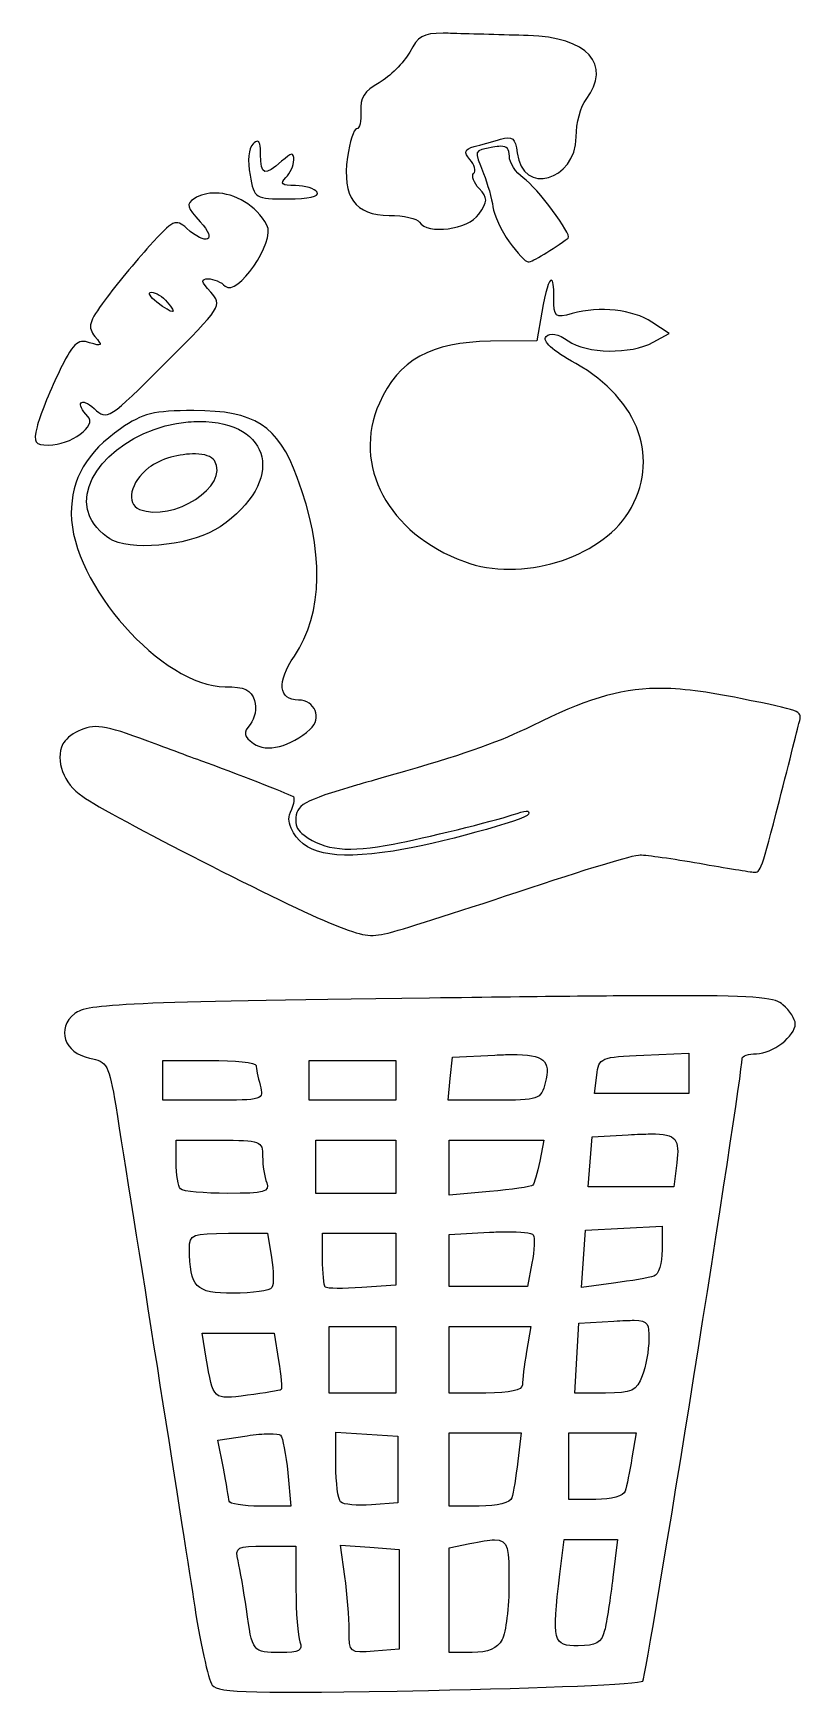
# Model space of a CAD drawing. Extents: x 49 to 167, y 20 to 274.
import ezdxf

# ---------------------------------------------------------------- set-up
doc = ezdxf.new("R2010")
doc.units = 0
doc.layers.add('Layer_1', color=7, linetype='CONTINUOUS')

msp = doc.modelspace()

# ---------------------------------------------------------------- linework, layer by layer
at = {"layer": 'Layer_1', "color": 7}
for points in [[(111.626605, 274.438208), (111.626605, 274.438208)], [(83.085782, 257.868125), (83.085782, 257.868125)], [(120.431168, 257.083194), (120.431168, 257.083194)], [(76.658611, 249.911883), (76.658611, 249.911883)], [(66.869028, 234.668575), (66.869028, 234.668575)], [(128.198341, 236.543259), (128.198341, 236.543259)], [(126.750851, 231.636893), (125.996237, 227.215044), (118.864614, 227.147243)], [(143.815373, 226.999519), (146.278202, 228.364326), (143.63678, 230.094591)], [(73.371162, 216.504931), (73.371162, 216.504931)], [(74.196883, 214.840813), (74.196883, 214.840813)], [(73.593302, 209.858927), (73.593302, 209.858927)], [(144.417299, 173.857955), (144.417299, 173.857955)], [(147.345355, 126.689362), (147.345355, 126.689362)], [(119.486384, 110.630808), (112.382873, 110.630808), (112.70313, 113.950226), (113.023385, 117.270195), (119.558593, 117.577773)], [(122.045126, 117.65384), (122.045126, 117.65384)], [(149.281775, 117.873776), (149.281775, 114.763269), (149.281775, 111.652209), (142.064715, 111.652209), (134.847101, 111.652209), (135.170113, 114.461201)], [(142.387726, 117.57171), (149.281775, 117.873776), (149.281775, 117.873776)], [(68.593231, 116.759218), (75.743043, 116.759218)], [(76.372531, 110.630808), (68.593231, 110.630808), (68.593231, 113.695013), (68.593231, 116.759218), (68.593231, 116.759218)], [(91.063521, 116.759218), (97.702356, 116.759218), (104.341193, 116.759218), (104.341193, 113.695013), (104.341193, 110.630808), (97.702356, 110.630808), (91.063521, 110.630808), (91.063521, 113.695013), (91.063521, 116.759218), (91.063521, 116.759218)], [(147.445676, 101.034149), (147.015731, 97.353133), (140.427052, 97.353133), (133.837827, 97.353133), (134.154774, 101.183529), (134.472274, 105.013372), (139.967891, 105.327014)], [(143.442202, 105.460959), (143.442202, 105.460959)], [(70.636034, 104.502948), (77.274869, 104.502948)], [(70.636034, 101.098092), (70.636034, 104.502948), (70.636034, 104.502948)], [(92.084923, 104.502948), (98.213333, 104.502948), (104.341193, 104.502948), (104.341193, 100.417341), (104.341193, 96.331731), (98.213333, 96.331731), (92.084923, 96.331731), (92.084923, 100.417341), (92.084923, 104.502948), (92.084923, 104.502948)], [(112.51241, 104.502948), (119.789552, 104.502948), (127.067248, 104.502948), (126.417917, 101.257942)], [(118.721299, 96.611199), (112.51241, 96.047855), (112.51241, 100.275126), (112.51241, 104.502948), (112.51241, 104.502948)], [(78.673302, 90.20332), (84.66777, 90.20332), (85.274105, 86.469388)], [(78.673302, 90.20332), (78.673302, 90.20332)], [(93.106325, 90.20332), (98.723758, 90.20332), (104.341193, 90.20332), (104.341193, 86.216381), (104.341193, 82.229439), (99.148745, 81.875561)], [(93.106325, 86.288037), (93.106325, 90.20332), (93.106325, 90.20332)], [(125.215715, 85.624925), (124.541579, 82.032657), (118.527271, 82.032657), (112.51241, 82.032657), (112.51241, 86.027312), (112.51241, 90.02197), (118.740592, 90.368133)], [(121.195152, 90.44365), (121.195152, 90.44365)], [(137.729406, 82.547492), (132.815322, 81.888789), (133.132822, 86.301268), (133.450872, 90.714298), (139.323521, 91.020221), (145.196718, 91.326698), (145.196718, 91.326698)], [(145.196718, 91.326698), (145.196718, 87.668832)], [(136.486415, 65.690226), (131.811559, 65.690226), (132.12079, 71.052449), (132.42947, 76.414671), (137.791692, 76.723902)], [(140.882356, 76.852335), (140.882356, 76.852335)], [(74.629035, 74.882842), (80.162135, 74.882842), (85.695784, 74.882842), (86.370473, 70.661085)], [(75.265689, 71.052449), (74.629035, 74.882842), (74.629035, 74.882842)], [(94.127726, 75.904244), (99.234735, 75.904244), (104.341193, 75.904244), (104.341193, 70.797235), (104.341193, 65.690226), (99.234735, 65.690226), (94.127726, 65.690226), (94.127726, 70.797235), (94.127726, 75.904244), (94.127726, 75.904244)], [(112.51241, 75.904244), (118.774216, 75.904244), (125.036021, 75.904244), (124.403225, 72.07385)], [(118.129843, 65.690226), (112.51241, 65.690226), (112.51241, 70.797235), (112.51241, 75.904244), (112.51241, 75.904244)], [(77.885617, 54.159355), (77.053282, 58.458832), (81.552299, 59.133521)], [(84.909203, 59.430625), (84.909203, 59.430625)], [(95.149128, 59.674262), (99.895643, 59.362827), (104.642708, 59.051389), (104.643259, 53.944931), (104.643812, 48.837922), (100.625453, 48.534203)], [(95.149128, 54.681353), (95.149128, 59.674262), (95.149128, 59.674262)], [(112.51241, 59.562366), (118.032829, 59.562366), (123.553251, 59.562366), (123.055504, 55.221546)], [(117.140411, 48.326944), (112.51241, 48.326944), (112.51241, 53.944931), (112.51241, 59.562366), (112.51241, 59.562366)], [(130.897091, 59.562366), (136.050404, 59.562366), (141.203714, 59.562366), (140.567063, 55.73197)], [(135.014671, 49.348346), (130.897091, 49.348346), (130.897091, 54.455355), (130.897091, 59.562366), (130.897091, 59.562366)], [(87.766703, 53.456553), (88.259488, 48.326944), (83.533369, 48.326944)], [(84.313889, 42.199084), (89.020715, 42.199084), (89.020715, 35.64348)], [(84.313889, 42.199084), (84.313889, 42.199084)], [(95.874527, 42.330826), (100.363624, 42.009465), (104.852171, 41.688107), (104.852171, 34.027868), (104.852171, 26.367631), (101.021775, 26.050682)], [(96.533231, 37.525882), (95.874527, 42.330826), (95.874527, 42.330826)], [(116.051211, 25.856654), (112.51241, 25.856654), (112.51241, 33.899987), (112.51241, 41.94332), (115.704496, 42.581628)], [(119.461029, 43.164262), (119.461029, 43.164262)], [(129.516299, 37.858264), (130.160118, 43.220486), (130.160118, 43.220486)], [(130.160118, 43.220486), (134.244072, 43.220486), (138.328025, 43.220486), (137.642865, 37.38973)]]:
    msp.add_lwpolyline(points, dxfattribs=at)
for points in [[(111.626605, 274.438208), (108.429611, 274.445122), (107.803101, 273.948856), (106.471091, 271.550942)], [(113.163945, 274.408442), (112.592756, 274.42588), (112.083317, 274.43722), (111.626605, 274.438208)], [(124.631427, 274.089288), (121.085333, 274.180542), (115.924968, 274.324148), (113.163945, 274.408442)], [(133.536862, 264.28813), (137.569905, 269.620285), (133.721864, 273.85536), (124.631427, 274.089288)], [(106.471091, 271.550942), (105.55128, 269.895082), (103.44437, 267.775632), (101.788516, 266.840808)], [(101.788516, 266.840808), (99.526321, 265.563673), (98.825668, 264.471256), (98.970152, 262.44652)], [(132.005036, 258.532891), (132.022901, 260.607625), (132.712099, 263.197688), (133.536862, 264.28813)], [(98.970152, 262.44652), (99.075915, 260.96447), (98.791573, 259.751628), (98.338459, 259.751628)], [(83.085782, 257.868125), (82.920016, 257.860646), (82.708073, 257.71807), (82.441963, 257.451957)], [(83.591245, 255.843511), (83.591245, 257.248207), (83.45047, 257.884559), (83.085782, 257.868125)], [(98.338459, 259.751628), (97.885357, 259.751628), (97.250021, 257.798272), (96.926798, 255.410808)], [(116.342803, 257.031381), (117.355459, 257.31493), (119.18547, 257.833829), (120.409671, 258.184522)], [(120.409671, 258.184522), (122.259431, 258.714413), (122.690639, 258.358576), (122.962899, 256.077778)], [(122.962899, 256.077778), (123.749266, 249.490203), (131.946306, 251.715839), (132.005036, 258.532891)], [(82.441963, 257.451957), (81.736255, 256.746252), (81.557278, 254.893195), (81.97784, 252.651425)], [(86.830188, 254.776358), (84.242563, 252.434585), (83.591245, 252.649049), (83.591245, 255.843511)], [(88.698256, 254.980859), (88.698256, 256.206923), (88.371197, 256.170956), (86.830188, 254.776358)], [(87.472353, 252.268881), (88.146461, 252.942989), (88.698256, 254.16351), (88.698256, 254.980859)], [(96.926798, 255.410808), (96.095631, 249.271489), (98.102186, 246.473953), (103.33688, 246.473953)], [(115.722135, 255.045352), (114.743792, 256.224189), (114.867162, 256.618194), (116.342803, 257.031381)], [(116.284375, 252.916008), (116.646525, 253.278164), (116.393516, 254.236385), (115.722135, 255.045352)], [(119.205265, 256.937675), (116.24056, 256.370936), (116.3267, 256.616453), (117.796358, 252.924275)], [(120.431168, 257.083194), (120.099876, 257.082066), (119.69544, 257.031376), (119.205265, 256.937675)], [(121.758493, 255.582785), (121.758493, 256.644285), (121.425047, 257.086505), (120.431168, 257.083194)], [(123.902171, 252.238012), (122.723086, 253.063873), (121.758493, 254.569026), (121.758493, 255.582785)], [(81.97784, 252.651425), (82.655204, 249.040764), (82.719085, 249.000725), (87.783238, 249.000725)], [(117.139311, 250.584918), (116.306814, 251.504813), (115.922216, 252.553852), (116.284375, 252.916008)], [(117.796358, 252.924275), (118.425821, 251.342873), (119.072829, 249.030079), (119.234481, 247.784743)], [(76.658611, 249.911883), (75.48646, 249.92066), (74.361613, 249.644195), (73.404236, 249.038758)], [(84.578472, 244.979059), (82.960075, 248.003056), (79.654112, 249.889426), (76.658611, 249.911883)], [(88.944648, 251.043529), (86.84665, 251.043529), (86.519072, 251.315597), (87.472353, 252.268881)], [(87.783238, 249.000725), (90.937074, 249.000725), (92.661653, 249.393088), (92.272886, 250.022127)], [(92.272886, 250.022127), (91.925702, 250.583885), (90.428239, 251.043529), (88.944648, 251.043529)], [(117.083637, 246.671842), (118.471106, 248.652759), (118.477566, 249.106166), (117.139311, 250.584918)], [(130.786299, 242.991926), (131.443146, 243.483888), (126.040329, 250.740388), (123.902171, 252.238012)], [(73.404236, 249.038758), (72.134953, 248.23607), (72.283122, 247.678023), (74.348467, 245.479563)], [(119.234481, 247.784743), (119.396132, 246.539409), (120.520971, 244.126409), (121.734241, 242.42252)], [(72.258812, 244.492886), (70.599148, 245.994853), (70.181972, 245.79691), (66.560347, 241.790278)], [(74.348467, 245.479563), (77.063783, 242.589243), (75.288538, 241.751018), (72.258812, 244.492886)], [(78.190437, 235.607847), (79.988294, 233.809982), (85.90821, 242.494408), (84.578472, 244.979059)], [(103.33688, 246.473953), (105.537802, 246.473953), (107.622659, 246.014309), (107.969843, 245.452551)], [(107.969843, 245.452551), (109.196231, 243.468213), (115.423261, 244.301347), (117.083637, 246.671842)], [(121.734241, 242.42252), (122.947512, 240.718635), (124.266539, 239.324141), (124.665051, 239.324141)], [(124.665051, 239.324141), (125.238166, 239.324141), (128.49516, 241.275931), (130.786299, 242.991926)], [(66.560347, 241.790278), (64.41129, 239.41275), (61.341965, 235.685772), (59.739059, 233.507716)], [(67.699709, 233.136749), (66.60927, 233.961518), (66.235611, 234.65071), (66.869028, 234.668575)], [(66.869028, 234.668575), (67.502433, 234.68644), (68.592844, 234.011906), (69.292171, 233.169269)], [(68.971363, 223.787034), (77.653639, 232.469308), (77.776533, 232.661721), (75.94589, 234.684563)], [(75.94589, 234.684563), (74.471524, 236.313713), (74.392592, 236.743902), (75.568308, 236.743902)], [(75.568308, 236.743902), (76.385666, 236.743902), (77.565569, 236.232715), (78.190437, 235.607847)], [(128.198341, 236.543259), (127.849003, 236.597378), (127.305887, 234.888175), (126.750851, 231.636893)], [(128.585846, 233.884198), (128.585846, 235.643489), (128.437361, 236.506231), (128.198341, 236.543259)], [(59.739059, 233.507716), (57.236179, 230.106783), (57.018693, 229.313507), (58.198964, 227.891384)], [(69.292171, 233.169269), (70.90675, 231.223821), (70.246683, 231.210317), (67.699709, 233.136749)], [(131.394287, 231.402076), (128.756534, 230.677716), (128.585846, 230.82851), (128.585846, 233.884198)], [(143.63678, 230.094591), (140.686688, 232.027562), (135.636624, 232.567072), (131.394287, 231.402076)], [(57.377101, 226.932822), (55.488168, 227.532346), (54.817769, 226.874297), (52.580977, 222.2282)], [(58.198964, 227.891384), (59.409282, 226.433031), (59.310984, 226.319031), (57.377101, 226.932822)], [(118.864614, 227.147243), (109.761632, 227.060956), (104.741224, 224.269253), (101.82214, 217.670201)], [(131.972513, 223.714825), (128.327602, 225.771889), (126.75294, 227.202253), (127.410103, 227.859414)], [(127.410103, 227.859414), (128.067268, 228.516576), (129.226922, 228.293485), (130.769761, 227.21284)], [(130.769761, 227.21284), (133.604855, 225.227056), (140.415541, 225.115706), (143.815373, 226.999519)], [(52.580977, 222.2282), (51.150816, 219.25756), (49.679516, 215.563231), (49.311718, 214.018398)], [(58.073284, 216.812508), (60.096129, 214.981859), (60.289099, 215.104761), (68.971363, 223.787034)], [(140.031831, 200.880183), (145.006187, 208.928867), (141.731249, 218.20734), (131.972513, 223.714825)], [(57.121888, 215.617474), (55.109155, 217.630207), (55.972027, 218.714124), (58.073284, 216.812508)], [(101.82214, 217.670201), (97.574331, 208.067305), (103.138707, 197.671832), (114.856175, 193.320265)], [(51.080018, 211.209406), (54.494232, 211.209406), (58.562121, 214.177246), (57.121888, 215.617474)], [(57.423403, 200.201636), (54.72358, 206.127103), (62.830975, 213.963169), (72.490322, 214.764192)], [(73.371162, 216.504931), (67.154397, 216.504931), (65.567199, 216.112001), (62.114244, 213.71909)], [(72.490322, 214.764192), (73.080344, 214.813121), (73.649479, 214.838276), (74.196883, 214.840813)], [(89.218603, 206.246263), (86.228242, 214.23872), (82.727893, 216.504931), (73.371162, 216.504931)], [(74.196883, 214.840813), (85.327436, 214.892395), (87.561259, 205.638469), (77.380702, 198.662644)], [(49.311718, 214.018398), (48.724558, 211.552247), (48.940381, 211.209406), (51.080018, 211.209406)], [(62.114244, 213.71909), (56.950904, 210.140904), (54.562595, 206.029908), (54.562595, 200.720329)], [(73.593302, 209.858927), (71.269442, 209.906341), (68.201134, 209.12927), (66.446245, 207.748876)], [(76.527973, 208.835322), (76.113801, 209.505469), (74.987618, 209.830482), (73.593302, 209.858927)], [(66.446245, 207.748876), (63.609384, 205.517396), (62.880124, 202.218049), (65.031826, 201.349817)], [(65.031826, 201.349817), (70.153169, 199.28331), (78.908216, 204.984018), (76.527973, 208.835322)], [(88.783693, 178.817791), (93.25067, 185.40026), (93.403733, 195.060504), (89.218603, 206.246263)], [(54.562595, 200.720329), (54.562595, 189.875054), (68.555091, 174.117577), (78.185478, 174.117577)], [(60.937953, 196.566924), (59.669432, 197.107253), (58.087991, 198.743038), (57.423403, 200.201636)], [(114.856175, 193.320265), (123.476515, 190.118897), (135.638057, 193.770906), (140.031831, 200.880183)], [(77.380702, 198.662644), (73.474001, 195.98573), (64.87572, 194.889652), (60.937953, 196.566924)], [(89.43082, 172.074774), (86.332478, 172.074774), (86.069399, 174.818053), (88.783693, 178.817791)], [(78.185478, 174.117577), (81.134966, 174.117577), (82.153258, 173.642196), (82.666307, 172.025715)], [(144.417299, 173.857955), (138.323348, 173.780211), (133.195108, 172.035982), (125.266981, 168.134136)], [(157.242425, 172.304079), (152.077905, 173.351318), (148.073669, 173.904604), (144.417299, 173.857955)], [(82.666307, 172.025715), (83.038036, 170.854515), (82.748109, 169.232553), (82.007603, 168.340291)], [(91.216757, 167.587881), (93.067674, 169.240142), (91.939319, 172.074774), (89.43082, 172.074774)], [(166.29724, 168.935605), (166.616758, 170.390311), (166.538368, 170.419089), (157.242425, 172.304079)], [(66.287495, 165.762809), (59.595628, 168.257854), (58.047551, 168.481097), (55.614866, 167.303454)], [(82.007603, 168.340291), (80.904546, 167.011193), (80.992145, 166.522145), (82.535669, 165.393493)], [(163.177911, 156.6424), (164.746519, 162.735383), (166.150488, 168.267336), (166.29724, 168.935605)], [(55.614866, 167.303454), (54.589694, 166.807172), (53.534211, 165.922213), (53.266687, 165.335064)], [(75.315851, 162.424648), (73.230833, 163.186399), (69.168072, 164.688792), (66.287495, 165.762809)], [(82.535669, 165.393493), (84.491203, 163.963566), (88.209693, 164.903563), (91.216757, 167.587881)], [(125.266981, 168.134136), (120.225941, 165.653177), (115.567327, 163.983155), (105.85373, 161.17394)], [(53.266687, 165.335064), (52.065902, 162.699634), (53.325838, 159.358947), (56.318768, 157.241572)], [(88.698807, 157.159992), (88.34521, 157.468989), (81.374561, 160.211128), (75.315851, 162.424648)], [(105.85373, 161.17394), (102.957873, 160.336446), (99.641223, 159.376196), (98.482878, 159.040188)], [(98.482878, 159.040188), (90.100635, 156.608705), (89.005283, 155.983668), (89.005283, 153.630008)], [(56.318768, 157.241572), (60.286138, 154.434818), (88.20831, 140.185525), (94.691618, 137.659097)], [(88.377449, 155.326649), (88.733376, 156.178508), (88.877874, 157.003511), (88.698807, 157.159992)], [(159.310586, 145.639041), (160.294628, 145.566222), (160.414135, 145.906915), (163.177911, 156.6424)], [(88.309648, 152.409066), (87.80957, 153.590714), (87.818852, 153.989734), (88.377449, 155.326649)], [(89.005283, 153.630008), (89.005283, 152.58285), (89.3129, 152.02398), (90.284653, 151.305535)], [(124.715764, 154.551641), (124.434459, 153.707723), (110.387031, 149.877352), (103.95865, 148.891762)], [(103.959203, 149.951199), (108.612886, 150.842341), (119.370277, 153.488081), (122.190645, 154.435334)], [(122.190645, 154.435334), (124.376756, 155.169558), (124.930194, 155.194927), (124.715764, 154.551641)], [(103.95865, 148.891762), (94.539452, 147.447619), (89.975075, 148.473757), (88.309648, 152.409066)], [(90.284653, 151.305535), (93.41634, 148.990173), (97.058139, 148.629699), (103.959203, 149.951199)], [(122.936993, 142.579797), (133.821167, 146.206045), (140.742549, 148.301107), (141.832652, 148.299758)], [(141.832652, 148.299758), (142.778759, 148.298347), (146.869644, 147.716484), (150.923845, 147.006055)], [(150.923845, 147.006055), (154.978046, 146.295633), (158.752088, 145.680366), (159.310586, 145.639041)], [(103.174823, 136.305314), (104.597313, 136.609075), (113.490499, 139.432534), (122.936993, 142.579797)], [(94.691618, 137.659097), (99.644282, 135.729135), (100.121429, 135.653285), (103.174823, 136.305314)], [(109.508838, 126.313984), (63.08388, 125.695613), (56.935754, 125.426466), (55.091762, 123.933284)], [(147.345355, 126.689362), (139.436066, 126.692777), (127.545787, 126.554237), (109.508838, 126.313984)], [(163.73519, 125.301402), (162.650305, 126.283213), (160.527503, 126.683689), (147.345355, 126.689362)], [(165.624205, 122.376654), (165.624205, 123.045156), (164.774031, 124.361255), (163.73519, 125.301402)], [(55.091762, 123.933284), (52.226027, 121.61276), (53.466879, 117.894818), (57.367178, 117.114753)], [(159.67053, 117.78062), (162.124681, 117.78062), (165.624205, 120.481961), (165.624205, 122.376654)], [(119.558593, 117.577773), (120.479735, 117.621187), (121.305896, 117.647916), (122.045126, 117.65384)], [(122.045126, 117.65384), (127.219752, 117.69529), (128.118441, 116.71901), (127.268441, 113.332312)], [(135.170113, 114.461201), (135.483064, 117.181002), (135.71185, 117.279269), (142.387726, 117.57171)], [(157.452991, 117.014432), (157.45296, 117.43575), (158.450813, 117.78062), (159.67053, 117.78062)], [(57.367178, 117.114753), (60.066078, 116.574978), (60.354664, 116.044183), (61.370656, 109.752171)], [(75.743043, 116.759218), (79.675338, 116.759218), (82.898959, 116.414348), (82.906636, 115.99303)], [(82.906636, 115.99303), (82.914312, 115.571714), (83.197395, 114.193327), (83.536124, 112.929375)], [(142.223465, 21.465121), (142.848559, 22.098679), (157.453245, 113.727705), (157.452991, 117.014432)], [(83.536124, 112.929375), (84.135335, 110.693379), (83.94166, 110.630808), (76.372531, 110.630808)], [(127.268441, 113.332312), (126.6167, 110.735577), (126.315371, 110.630808), (119.486384, 110.630808)], [(61.370656, 109.752171), (63.994501, 93.502749), (71.6742, 44.766082), (73.302814, 34.027868)], [(139.967891, 105.327014), (141.351748, 105.405915), (142.497342, 105.457547), (143.442202, 105.460959)], [(143.442202, 105.460959), (147.5366, 105.475748), (147.859756, 104.581005), (147.445676, 101.034149)], [(77.274869, 104.502948), (83.615609, 104.502948), (83.913706, 104.391913), (83.913706, 102.032953)], [(83.913706, 102.032953), (83.913706, 100.674502), (84.192838, 98.83592), (84.533825, 97.947343)], [(71.316785, 97.012482), (70.942276, 97.38698), (70.636034, 99.225559), (70.636034, 101.098092)], [(126.417917, 101.257942), (126.060968, 99.473192), (125.580309, 97.824114), (125.34966, 97.593465)], [(78.575738, 96.331731), (74.957841, 96.331731), (71.691283, 96.637973), (71.316785, 97.012482)], [(84.533825, 97.947343), (85.059599, 96.577188), (84.154371, 96.331731), (78.575738, 96.331731)], [(125.34966, 97.593465), (125.119014, 97.362818), (122.136216, 96.92085), (118.721299, 96.611199)], [(72.692618, 87.905303), (72.679749, 90.02906), (73.133444, 90.20332), (78.673302, 90.20332)], [(118.740592, 90.368133), (119.596941, 90.415715), (120.427327, 90.440302), (121.195152, 90.44365)], [(121.195152, 90.44365), (123.498633, 90.453697), (125.239089, 90.274565), (125.429035, 89.965746)], [(125.429035, 89.965746), (125.682285, 89.553986), (125.586363, 87.600636), (125.215715, 85.624925)], [(79.376654, 81.011255), (73.590387, 81.011255), (72.729082, 81.899248), (72.692618, 87.905303)], [(145.196718, 87.668832), (145.196718, 85.638083), (144.628356, 83.831984), (143.919552, 83.60858)], [(85.274105, 86.469388), (85.607378, 84.415482), (85.640367, 82.346804), (85.347418, 81.872803)], [(93.531312, 81.947217), (93.297519, 82.181275), (93.106325, 84.134631), (93.106325, 86.288037)], [(85.347418, 81.872803), (85.054465, 81.398794), (82.367651, 81.011255), (79.376654, 81.011255)], [(99.148745, 81.875561), (96.292865, 81.680949), (93.765096, 81.713145), (93.531312, 81.947217)], [(143.919552, 83.60858), (143.217355, 83.387267), (140.431988, 82.909857), (137.729406, 82.547492)], [(137.791692, 76.723902), (139.126911, 76.800776), (140.129294, 76.857599), (140.882356, 76.852335)], [(140.882356, 76.852335), (143.141542, 76.836531), (143.153915, 76.260755), (143.153915, 73.981605)], [(143.153915, 73.981605), (143.153915, 72.303548), (142.705723, 69.751108), (142.157868, 68.310152)], [(124.403225, 72.07385), (124.055028, 69.967262), (123.76498, 67.669589), (123.758853, 66.967392)], [(81.578207, 65.337999), (76.265315, 64.642321), (76.342649, 64.57233), (75.265689, 71.052449)], [(86.370473, 70.661085), (86.741739, 68.33906), (86.915394, 66.335663), (86.756325, 66.20892)], [(123.758853, 66.967392), (123.751236, 66.102133), (121.936978, 65.690226), (118.129843, 65.690226)], [(142.157868, 68.310152), (141.288872, 66.024519), (140.56476, 65.690226), (136.486415, 65.690226)], [(86.756325, 66.20892), (86.597247, 66.082168), (84.267212, 65.690099), (81.578207, 65.337999)], [(81.552299, 59.133521), (82.789454, 59.319029), (83.983009, 59.419147), (84.909203, 59.430625)], [(84.909203, 59.430625), (85.835397, 59.442111), (86.493962, 59.365006), (86.662065, 59.196908)], [(86.662065, 59.196908), (86.998262, 58.860703), (87.495631, 56.277686), (87.766703, 53.456553)], [(78.7626, 49.093133), (78.738132, 49.514451), (78.343368, 51.794377), (77.885617, 54.159355)], [(95.877834, 48.95974), (95.476893, 49.360679), (95.149128, 51.935415), (95.149128, 54.681353)], [(123.055504, 55.221546), (122.781828, 52.834081), (122.380629, 50.305754), (122.163637, 49.60356)], [(140.567063, 55.73197), (140.216966, 53.625382), (139.750811, 51.327156), (139.531327, 50.624961)], [(83.533369, 48.326944), (80.933984, 48.326944), (78.787125, 48.671817), (78.7626, 49.093133)], [(100.625453, 48.534203), (98.415359, 48.36733), (96.278776, 48.558813), (95.877834, 48.95974)], [(122.163637, 49.60356), (121.923991, 48.828058), (119.951675, 48.326944), (117.140411, 48.326944)], [(139.531327, 50.624961), (139.298697, 49.880705), (137.414976, 49.348346), (135.014671, 49.348346)], [(80.154969, 39.900517), (79.646927, 42.030567), (79.951154, 42.199084), (84.313889, 42.199084)], [(115.704496, 42.581628), (117.382163, 42.917162), (118.590303, 43.155747), (119.461029, 43.164262)], [(119.461029, 43.164262), (121.686221, 43.186021), (121.705026, 41.707199), (121.705026, 36.514401)], [(81.417253, 32.496042), (81.024482, 35.304824), (80.456428, 38.636565), (80.154969, 39.900517)], [(97.191932, 29.227335), (97.191932, 31.148992), (96.895429, 34.883297), (96.533231, 37.525882)], [(121.705026, 36.514401), (121.705029, 32.82605), (121.228762, 28.918788), (120.647243, 27.832209)], [(132.318675, 26.878056), (128.425507, 26.878056), (128.270415, 27.485694), (129.516299, 37.858264)], [(137.642865, 37.38973), (137.265989, 34.183101), (136.69323, 30.506488), (136.370108, 29.219066)], [(73.302814, 34.027868), (74.282596, 27.567666), (75.577136, 21.637), (76.179604, 20.848313)], [(89.020715, 35.64348), (89.020715, 32.038003), (89.299847, 28.360843), (89.640833, 27.472266)], [(86.63671, 25.856654), (82.371362, 25.856654), (82.340015, 25.897158), (81.417253, 32.496042)], [(101.021775, 26.050682), (97.280476, 25.741041), (97.191932, 25.81449), (97.191932, 29.227335)], [(136.370108, 29.219066), (135.902144, 27.354554), (135.077962, 26.878056), (132.318675, 26.878056)], [(89.640833, 27.472266), (90.134372, 26.186129), (89.521524, 25.856654), (86.63671, 25.856654)], [(120.647243, 27.832209), (119.914221, 26.462554), (118.50466, 25.856654), (116.051211, 25.856654)], [(76.179604, 20.848313), (77.09695, 19.647432), (82.487931, 19.514198), (109.34623, 20.030859)], [(109.34623, 20.030859), (126.98544, 20.370172), (141.780096, 21.015767), (142.223465, 21.465121)]]:
    msp.add_open_spline(points, degree=3, dxfattribs=at)

doc.saveas('drawing.dxf')
